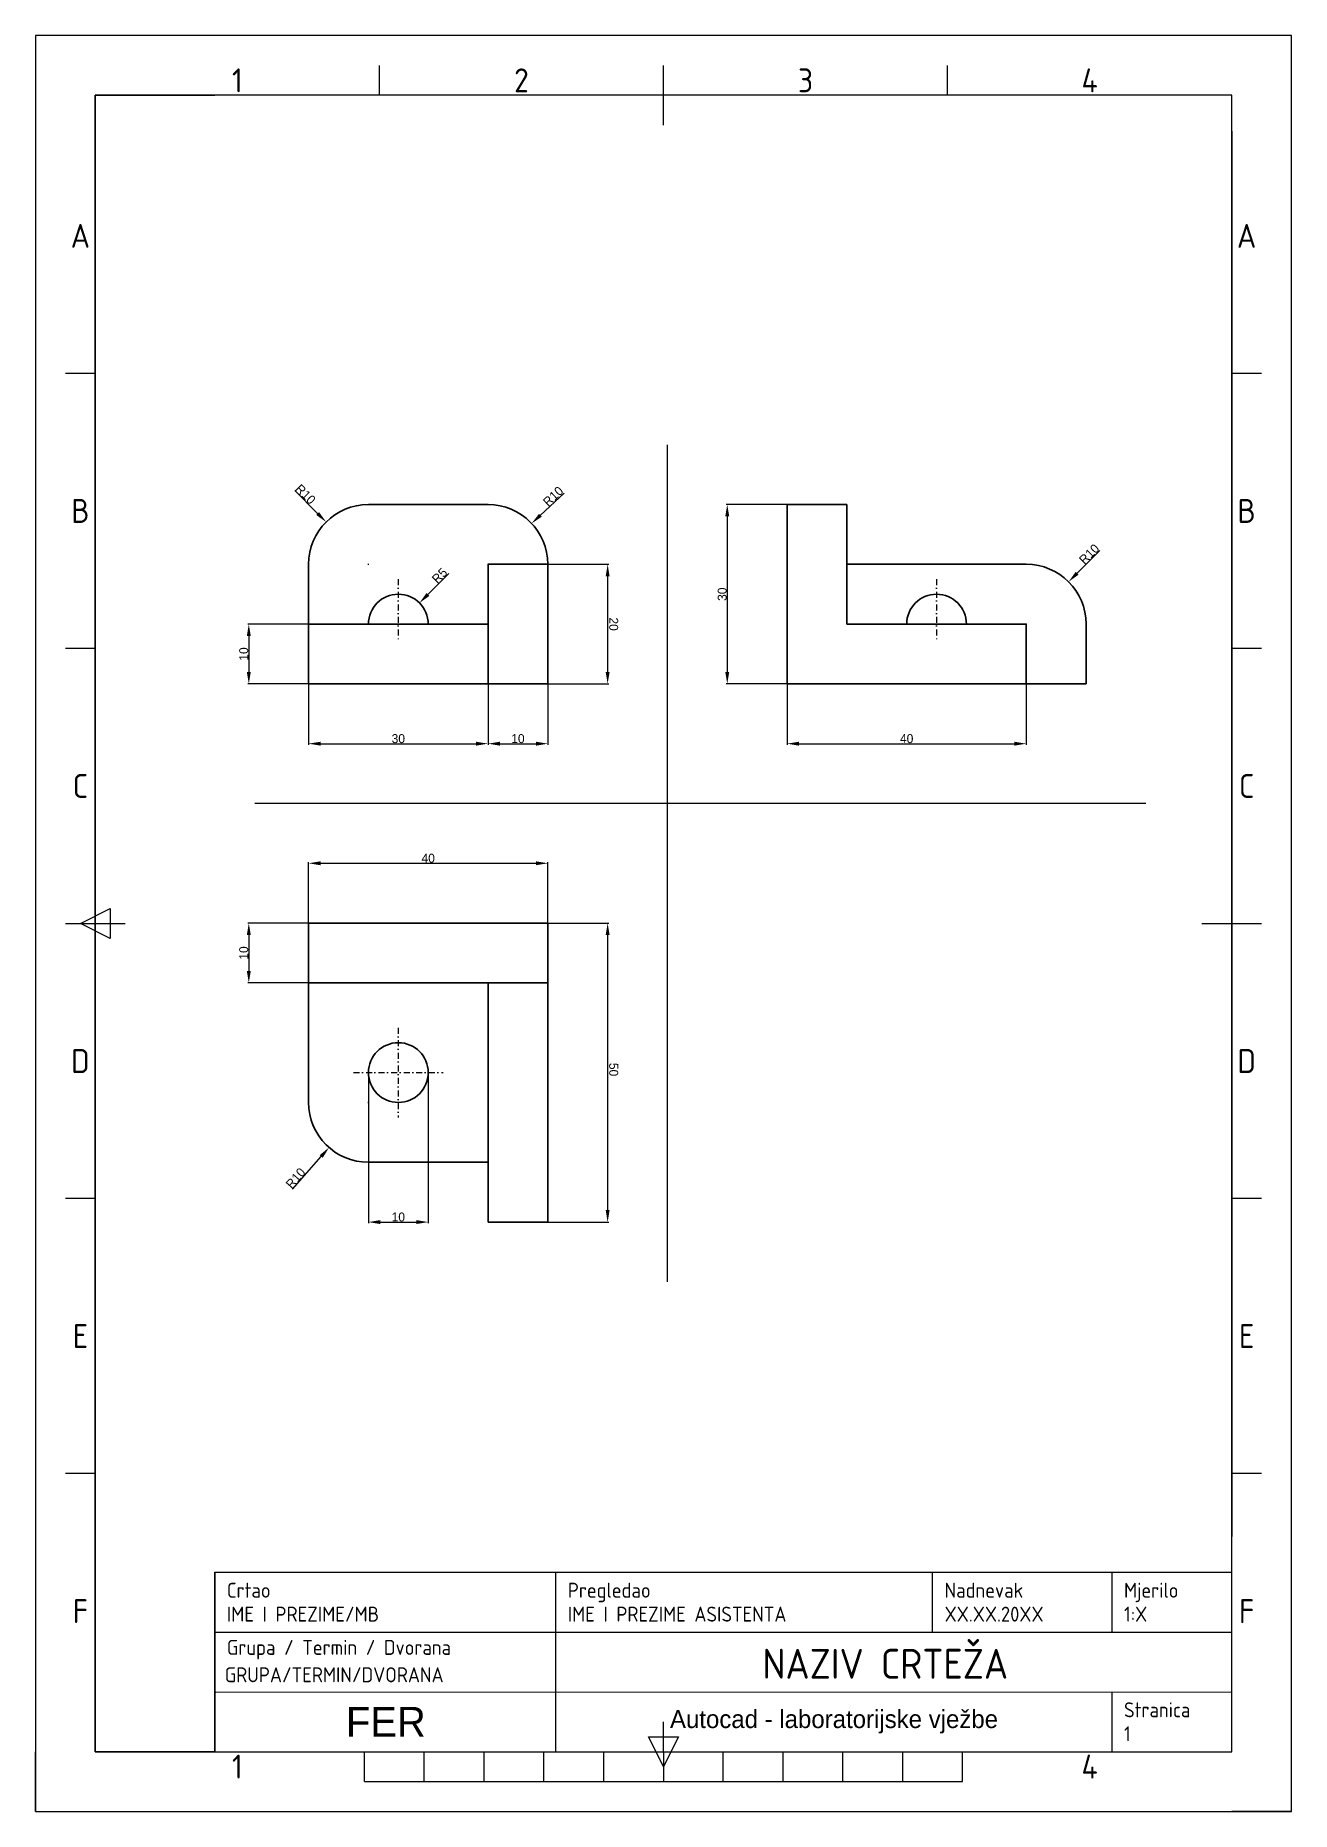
# Paper-space layout 'TNB' of a CAD drawing. Header units: inches, sheet in millimetres. Extents: x 0 to 210, y 0 to 297.
# The model-space entities are those that its viewports show. They can reach past a viewport. Long polylines and large blocks are cut down to what shows.
import ezdxf
from ezdxf.enums import TextEntityAlignment as Align

# ---------------------------------------------------------------- set-up
doc = ezdxf.new("R2010")
doc.units = ezdxf.units.IN
doc.header["$MEASUREMENT"] = 0
doc.linetypes.add('DASHDOTX2', pattern=[2, 1, -0.5, 0, -0.5])
for name, color, linetype, lineweight in [('FRAME 050', 7, 'Continuous', 0), ('FRAME 070', 7, 'Continuous', 0), ('FRAME 200', 8, 'Continuous', 0), ('kote', 18, 'Continuous', 15), ('pom crta', 90, 'Continuous', 15), ('simetrala', 10, 'DASHDOTX2', 15), ('TEKST SASTAVNICE', 7, 'Continuous', 0), ('vidljivi bridovi', 18, 'Continuous', 30), ('Viewport', 7, 'Continuous', 0)]:
    doc.layers.add(name, color=color, linetype=linetype, lineweight=lineweight)
doc.styles.add('ISO Proportional', font='')
doc.styles.get('ISO Proportional').set_extended_font_data('isocp.shx')
doc.dimstyles.get("Standard").update_dxf_attribs({"dimtxt": 1.5, "dimasz": 2, "dimexe": 0.18, "dimexo": 0.0625, "dimgap": 0.09, "dimtad": 1, "dimdec": 0, "dimzin": 0, "dimdsep": 46, "dimtxsty": 'Standard', "dimcen": 0.09, "dimadec": 0, "dimazin": 0, "dimtfac": 1, "dimtdec": 0, "dimtofl": 0, "dimtmove": 0, "dimatfit": 3, "dimfxl": 1, "dimtolj": 1, "dimtzin": 0, "dimarcsym": 0})

# ---------------------------------------------------------------- blocks, each defined once
blk = doc.blocks.new('ISO_A4_FER_AutoCAD[1].dwg')
at = {"layer": 'FRAME 050'}
for p, q in [((57.5, 287), (57.5, 292)), ((105, 282), (105, 292)), ((152.5, 287), (152.5, 292)), ((10, 240.5), (5, 240.5)), ((205, 240.5), (200, 240.5)), ((10, 194.5), (5, 194.5)), ((205, 194.5), (200, 194.5)), ((7.5, 148.5), (12.5, 151)), ((12.5, 151), (12.5, 146)), ((5, 148.5), (15, 148.5)), ((12.5, 146), (7.5, 148.5)), ((195, 148.5), (205, 148.5)), ((10, 102.5), (5, 102.5)), ((205, 102.5), (200, 102.5)), ((10, 56.5), (5, 56.5)), ((205, 56.5), (200, 56.5)), ((105, 10), (105, 15)), ((105, 7.5), (102.5, 12.5)), ((102.5, 12.5), (107.5, 12.5)), ((107.5, 12.5), (105, 7.5)), ((55, 5), (55, 10)), ((65, 5), (65, 10)), ((75, 5), (75, 10)), ((85, 5), (85, 10)), ((95, 5), (95, 10)), ((105, 10), (105, 5)), ((115, 5), (115, 10)), ((125, 5), (125, 10)), ((135, 5), (135, 10)), ((145, 5), (145, 10)), ((155, 5), (155, 10)), ((55, 5), (155, 5))]:
    blk.add_line(p, q, dxfattribs=at)
at = {"layer": 'FRAME 070'}
for p, q in [((10, 287), (10, 10)), ((200, 287), (10, 287)), ((200, 10), (200, 287)), ((30, 40), (200, 40)), ((30, 10), (30, 40)), ((87, 30), (87, 40)), ((150, 30), (150, 40)), ((180, 30), (180, 40)), ((30, 30), (200, 30)), ((87.01, 10.02), (87.02, 30)), ((30.13, 19.97), (200, 20)), ((180, 10), (180, 20)), ((10, 10), (200, 10))]:
    blk.add_line(p, q, dxfattribs=at)
at = {"layer": 'FRAME 200'}
for p, q in [((0, 297), (0, 287)), ((10, 297), (0, 297)), ((210, 297), (200, 297)), ((210, 287), (210, 297)), ((0, 0), (0, 10)), ((210, 0), (210, 10)), ((0, 0), (10, 0)), ((210, 0), (200, 0))]:
    blk.add_line(p, q, dxfattribs=at)
at = {"layer": 'Viewport'}
for p, q in [((10, 287), (30, 287)), ((10, 10), (10, 287)), ((200, 281), (200, 46)), ((30, 40), (30, 10)), ((30, 10), (10, 10))]:
    blk.add_line(p, q, dxfattribs=at)
at = {"layer": 'FRAME 050', "style": 'ISO Proportional'}
for s, p in [('1', (33.75, 289.5)), ('2', (81.25, 289.5)), ('3', (128.75, 289.5)), ('4', (176.25, 289.5)), ('A', (7.5, 263.5)), ('A', (202.5, 263.5)), ('B', (7.5, 217.5)), ('B', (202.5, 217.5)), ('C', (7.5, 171.5)), ('C', (202.5, 171.5)), ('D', (7.5, 125.5)), ('D', (202.5, 125.5)), ('E', (7.5, 79.5)), ('E', (202.5, 79.5)), ('F', (7.5, 33.5)), ('F', (202.5, 33.5)), ('1', (33.75, 7.5)), ('4', (176.25, 7.5))]:
    blk.add_text(s, height=4, dxfattribs=at).set_placement(p, align=Align.MIDDLE_CENTER)
at = {"layer": 'FRAME 070', "linetype": 'Continuous', "lineweight": 0, "attachment_point": 5}
for s, insert, char_height, width in [('FER', (58.57, 14.99), 5, 56.8833), ('Autocad - laboratorijske vježbe', (133.51, 15), 3, 92.9897)]:
    blk.add_mtext(s, dxfattribs=dict(at, insert=insert, char_height=char_height, width=width))
at = {"layer": 'TEKST SASTAVNICE', "linetype": 'Continuous', "lineweight": 0, "char_height": 2.5, "attachment_point": 1, "style": 'ISO Proportional'}
for s, insert, width in [('Crtao', (32, 38.25), 9.5238), ('Pregledao', (89, 38.25), 17.619), ('Nadnevak', (152, 38.25), 17.0238), ('Mjerilo', (182, 38.25), 11.1905), ('Stranica', (182, 18.25), 14.6429)]:
    blk.add_mtext(s, dxfattribs=dict(at, insert=insert, width=width))
at = {"layer": 'TEKST SASTAVNICE', "linetype": 'Continuous', "lineweight": 0, "insert": (32, 28.69), "char_height": 2.5, "width": 52.2994, "attachment_point": 1}
blk.add_mtext('{\\Fisocp|c238;Grupa / Termin / Dvorana}', dxfattribs=at)
at = {"layer": 'TEKST SASTAVNICE', "style": 'ISO Proportional'}
for tag, p in [('IME_I_PREZIME/MB', (32, 33)), ('IME_I_PREZIME_ASISTENTA', (89, 33)), ('NADNEVAK', (152, 33)), ('MJERILO', (182, 33)), ('GRUPA/TERMIN/DVORANA', (31.64, 22.86)), ('STR_BR', (182, 13))]:
    blk.add_attdef(tag, text='', height=2.5, dxfattribs=at).set_placement(p, align=Align.MIDDLE_LEFT)
blk.add_attdef('NAZIV_CRTEZA', text='', height=5, dxfattribs=at).set_placement((142.08, 24.7), align=Align.MIDDLE_CENTER)
blk = doc.blocks.new('*D28')
at = {"layer": 'Defpoints', "color": 0, "transparency": 16777216}
for p in [(35, 50), (-5, 40), (35, 40)]:
    blk.add_point(p, dxfattribs=at)
at = {"layer": 'kote', "color": 0, "lineweight": -2, "transparency": 16777216}
for p, q in [((-5, 40.06), (-5, 50.18)), ((-3, 50), (33, 50)), ((35, 40.06), (35, 50.18))]:
    blk.add_line(p, q, dxfattribs=at)
at = {"layer": 'kote', "color": 0, "transparency": 16777216}
for points in [[(-3, 50.33), (-3, 49.67), (-5, 50)], [(33, 50.33), (33, 49.67), (35, 50)]]:
    blk.add_solid(points, dxfattribs=at)
at = {"layer": 'kote', "color": 0, "transparency": 16777216, "insert": (15, 50.84), "char_height": 1.5, "attachment_point": 5}
blk.add_mtext('\\A1;40', dxfattribs=at)
blk = doc.blocks.new('*D30')
at = {"layer": 'Defpoints', "color": 0, "transparency": 16777216}
for p in [(5, 15), (15, 15), (15, -10)]:
    blk.add_point(p, dxfattribs=at)
at = {"layer": 'kote', "color": 0, "lineweight": -2, "transparency": 16777216}
for p, q in [((5, 14.94), (5, -10.18)), ((15, 14.94), (15, -10.18)), ((7, -10), (13, -10))]:
    blk.add_line(p, q, dxfattribs=at)
at = {"layer": 'kote', "color": 0, "transparency": 16777216}
for points in [[(7, -9.67), (7, -10.33), (5, -10)], [(13, -9.67), (13, -10.33), (15, -10)]]:
    blk.add_solid(points, dxfattribs=at)
at = {"layer": 'kote', "color": 0, "transparency": 16777216, "insert": (10, -9.16), "char_height": 1.5, "attachment_point": 5}
blk.add_mtext('\\A1;10', dxfattribs=at)
blk = doc.blocks.new('*D32')
at = {"layer": 'Defpoints', "color": 0, "transparency": 16777216}
for p in [(5, 10), (-1.58, 2.47)]:
    blk.add_point(p, dxfattribs=at)
at = {"layer": 'kote', "color": 0, "lineweight": -2, "transparency": 16777216}
for p, q in [((4.91, 10), (5.09, 10)), ((5, 9.91), (5, 10.09)), ((-7.67, -4.5), (-2.89, 0.96))]:
    blk.add_line(p, q, dxfattribs=at)
at = {"layer": 'kote', "color": 0, "transparency": 16777216}
blk.add_solid([(-3.15, 1.18), (-2.64, 0.74), (-1.58, 2.47)], dxfattribs=at)
at = {"layer": 'kote', "color": 0, "transparency": 16777216, "insert": (-7.17, -2.66), "char_height": 1.5, "attachment_point": 5, "rotation": 48.8618}
blk.add_mtext('\\A1;R10', dxfattribs=at)
blk = doc.blocks.new('*D33')
at = {"layer": 'Defpoints', "color": 0, "transparency": 16777216}
for p in [(25, 80), (35, 80), (35, 70)]:
    blk.add_point(p, dxfattribs=at)
at = {"layer": 'kote', "color": 0, "lineweight": -2, "transparency": 16777216}
for p, q in [((25, 79.94), (25, 69.82)), ((35, 79.94), (35, 69.82)), ((27, 70), (33, 70))]:
    blk.add_line(p, q, dxfattribs=at)
at = {"layer": 'kote', "color": 0, "transparency": 16777216}
for points in [[(27, 70.33), (27, 69.67), (25, 70)], [(33, 70.33), (33, 69.67), (35, 70)]]:
    blk.add_solid(points, dxfattribs=at)
at = {"layer": 'kote', "color": 0, "transparency": 16777216, "insert": (30, 70.84), "char_height": 1.5, "attachment_point": 5}
blk.add_mtext('\\A1;10', dxfattribs=at)
blk = doc.blocks.new('*D34')
at = {"layer": 'Defpoints', "color": 0, "transparency": 16777216}
for p in [(75, 80), (115, 80), (115, 70)]:
    blk.add_point(p, dxfattribs=at)
at = {"layer": 'kote', "color": 0, "lineweight": -2, "transparency": 16777216}
for p, q in [((75, 79.94), (75, 69.82)), ((115, 79.94), (115, 69.82)), ((77, 70), (113, 70))]:
    blk.add_line(p, q, dxfattribs=at)
at = {"layer": 'kote', "color": 0, "transparency": 16777216}
for points in [[(77, 70.33), (77, 69.67), (75, 70)], [(113, 70.33), (113, 69.67), (115, 70)]]:
    blk.add_solid(points, dxfattribs=at)
at = {"layer": 'kote', "color": 0, "transparency": 16777216, "insert": (95, 70.84), "char_height": 1.5, "attachment_point": 5}
blk.add_mtext('\\A1;40', dxfattribs=at)
blk = doc.blocks.new('*D35')
at = {"layer": 'Defpoints', "color": 0, "transparency": 16777216}
for p in [(-5, 40), (-15, 30), (-5, 30)]:
    blk.add_point(p, dxfattribs=at)
at = {"layer": 'kote', "color": 0, "lineweight": -2, "transparency": 16777216}
for p, q in [((-5.06, 40), (-15.18, 40)), ((-15, 38), (-15, 32)), ((-5.06, 30), (-15.18, 30))]:
    blk.add_line(p, q, dxfattribs=at)
at = {"layer": 'kote', "color": 0, "transparency": 16777216}
for points in [[(-15.33, 38), (-14.67, 38), (-15, 40)], [(-15.33, 32), (-14.67, 32), (-15, 30)]]:
    blk.add_solid(points, dxfattribs=at)
at = {"layer": 'kote', "color": 0, "transparency": 16777216, "insert": (-15.84, 35), "char_height": 1.5, "attachment_point": 5, "rotation": 90}
blk.add_mtext('\\A1;10', dxfattribs=at)
blk = doc.blocks.new('*D36')
at = {"layer": 'Defpoints', "color": 0, "transparency": 16777216}
for p in [(35, 40), (35, -10), (45, -10)]:
    blk.add_point(p, dxfattribs=at)
at = {"layer": 'kote', "color": 0, "lineweight": -2, "transparency": 16777216}
for p, q in [((35.06, 40), (45.18, 40)), ((45, 38), (45, -8)), ((35.06, -10), (45.18, -10))]:
    blk.add_line(p, q, dxfattribs=at)
at = {"layer": 'kote', "color": 0, "transparency": 16777216}
for points in [[(44.67, 38), (45.33, 38), (45, 40)], [(44.67, -8), (45.33, -8), (45, -10)]]:
    blk.add_solid(points, dxfattribs=at)
at = {"layer": 'kote', "color": 0, "transparency": 16777216, "insert": (46, 15.5), "char_height": 1.5, "attachment_point": 5, "rotation": 270}
blk.add_mtext('\\A1;50', dxfattribs=at)
blk = doc.blocks.new('*D37')
at = {"layer": 'Defpoints', "color": 0, "transparency": 16777216}
for p in [(-5, 80), (25, 80), (25, 70)]:
    blk.add_point(p, dxfattribs=at)
at = {"layer": 'kote', "color": 0, "lineweight": -2, "transparency": 16777216}
for p, q in [((-5, 79.94), (-5, 69.82)), ((25, 79.94), (25, 69.82)), ((-3, 70), (23, 70))]:
    blk.add_line(p, q, dxfattribs=at)
at = {"layer": 'kote', "color": 0, "transparency": 16777216}
for points in [[(-3, 70.33), (-3, 69.67), (-5, 70)], [(23, 70.33), (23, 69.67), (25, 70)]]:
    blk.add_solid(points, dxfattribs=at)
at = {"layer": 'kote', "color": 0, "transparency": 16777216, "insert": (10, 70.84), "char_height": 1.5, "attachment_point": 5}
blk.add_mtext('\\A1;30', dxfattribs=at)
blk = doc.blocks.new('*D38')
at = {"layer": 'Defpoints', "color": 0, "transparency": 16777216}
for p in [(75, 110), (65, 80), (75, 80)]:
    blk.add_point(p, dxfattribs=at)
at = {"layer": 'kote', "color": 0, "lineweight": -2, "transparency": 16777216}
for p, q in [((74.94, 110), (64.82, 110)), ((65, 108), (65, 82)), ((74.94, 80), (64.82, 80))]:
    blk.add_line(p, q, dxfattribs=at)
at = {"layer": 'kote', "color": 0, "transparency": 16777216}
for points in [[(64.67, 108), (65.33, 108), (65, 110)], [(64.67, 82), (65.33, 82), (65, 80)]]:
    blk.add_solid(points, dxfattribs=at)
at = {"layer": 'kote', "color": 0, "transparency": 16777216, "insert": (64.16, 95), "char_height": 1.5, "attachment_point": 5, "rotation": 90}
blk.add_mtext('\\A1;30', dxfattribs=at)
blk = doc.blocks.new('*D39')
at = {"layer": 'Defpoints', "color": 0, "transparency": 16777216}
for p in [(-2.07, 107.07), (5, 100)]:
    blk.add_point(p, dxfattribs=at)
at = {"layer": 'kote', "color": 0, "lineweight": -2, "transparency": 16777216}
for p, q in [((-7.32, 112.32), (-3.49, 108.49)), ((4.91, 100), (5.09, 100)), ((5, 99.91), (5, 100.09))]:
    blk.add_line(p, q, dxfattribs=at)
at = {"layer": 'kote', "color": 0, "transparency": 16777216}
blk.add_solid([(-3.25, 108.72), (-3.72, 108.25), (-2.07, 107.07)], dxfattribs=at)
at = {"layer": 'kote', "color": 0, "transparency": 16777216, "insert": (-5.52, 111.71), "char_height": 1.5, "attachment_point": 5, "rotation": 315}
blk.add_mtext('\\A1;R10', dxfattribs=at)
blk = doc.blocks.new('*D40')
at = {"layer": 'Defpoints', "color": 0, "transparency": 16777216}
for p in [(32.3, 106.84), (25, 100)]:
    blk.add_point(p, dxfattribs=at)
at = {"layer": 'kote', "color": 0, "lineweight": -2, "transparency": 16777216}
for p, q in [((37.72, 111.92), (33.75, 108.21)), ((24.91, 100), (25.09, 100)), ((25, 99.91), (25, 100.09))]:
    blk.add_line(p, q, dxfattribs=at)
at = {"layer": 'kote', "color": 0, "transparency": 16777216}
blk.add_solid([(33.53, 108.45), (33.98, 107.96), (32.3, 106.84)], dxfattribs=at)
at = {"layer": 'kote', "color": 0, "transparency": 16777216, "insert": (35.89, 111.36), "char_height": 1.5, "attachment_point": 5, "rotation": 43.1524}
blk.add_mtext('\\A1;R10', dxfattribs=at)
blk = doc.blocks.new('*D41')
at = {"layer": 'Defpoints', "color": 0, "transparency": 16777216}
for p in [(122.07, 97.07), (115, 90)]:
    blk.add_point(p, dxfattribs=at)
at = {"layer": 'kote', "color": 0, "lineweight": -2, "transparency": 16777216}
for p, q in [((127.32, 102.32), (123.49, 98.49)), ((114.91, 90), (115.09, 90)), ((115, 89.91), (115, 90.09))]:
    blk.add_line(p, q, dxfattribs=at)
at = {"layer": 'kote', "color": 0, "transparency": 16777216}
blk.add_solid([(123.25, 98.72), (123.72, 98.25), (122.07, 97.07)], dxfattribs=at)
at = {"layer": 'kote', "color": 0, "transparency": 16777216, "insert": (125.52, 101.71), "char_height": 1.5, "attachment_point": 5, "rotation": 45}
blk.add_mtext('\\A1;R10', dxfattribs=at)
blk = doc.blocks.new('*D42')
at = {"layer": 'Defpoints', "color": 0, "transparency": 16777216}
for p in [(13.54, 93.54), (10, 90)]:
    blk.add_point(p, dxfattribs=at)
at = {"layer": 'kote', "color": 0, "lineweight": -2, "transparency": 16777216}
for p, q in [((18.45, 98.45), (14.95, 94.95)), ((9.91, 90), (10.09, 90)), ((10, 89.91), (10, 90.09))]:
    blk.add_line(p, q, dxfattribs=at)
at = {"layer": 'kote', "color": 0, "transparency": 16777216}
blk.add_solid([(14.71, 95.19), (15.19, 94.71), (13.54, 93.54)], dxfattribs=at)
at = {"layer": 'kote', "color": 0, "transparency": 16777216, "insert": (16.91, 98.09), "char_height": 1.5, "attachment_point": 5, "rotation": 45}
blk.add_mtext('\\A1;R5', dxfattribs=at)
blk = doc.blocks.new('*D43')
at = {"layer": 'Defpoints', "color": 0, "transparency": 16777216}
for p in [(35, 100), (35, 80), (45, 80)]:
    blk.add_point(p, dxfattribs=at)
at = {"layer": 'kote', "color": 0, "lineweight": -2, "transparency": 16777216}
for p, q in [((35.06, 100), (45.18, 100)), ((45, 98), (45, 82)), ((35.06, 80), (45.18, 80))]:
    blk.add_line(p, q, dxfattribs=at)
at = {"layer": 'kote', "color": 0, "transparency": 16777216}
for points in [[(44.67, 98), (45.33, 98), (45, 100)], [(44.67, 82), (45.33, 82), (45, 80)]]:
    blk.add_solid(points, dxfattribs=at)
at = {"layer": 'kote', "color": 0, "transparency": 16777216, "insert": (46, 90), "char_height": 1.5, "attachment_point": 5, "rotation": 270}
blk.add_mtext('\\A1;20', dxfattribs=at)
blk = doc.blocks.new('*D44')
at = {"layer": 'Defpoints', "color": 0, "transparency": 16777216}
for p in [(-5, 90), (-15, 80), (-5, 80)]:
    blk.add_point(p, dxfattribs=at)
at = {"layer": 'kote', "color": 0, "lineweight": -2, "transparency": 16777216}
for p, q in [((-5.06, 90), (-15.18, 90)), ((-15, 88), (-15, 82)), ((-5.06, 80), (-15.18, 80))]:
    blk.add_line(p, q, dxfattribs=at)
at = {"layer": 'kote', "color": 0, "transparency": 16777216}
for points in [[(-15.33, 88), (-14.67, 88), (-15, 90)], [(-15.33, 82), (-14.67, 82), (-15, 80)]]:
    blk.add_solid(points, dxfattribs=at)
at = {"layer": 'kote', "color": 0, "transparency": 16777216, "insert": (-15.84, 85), "char_height": 1.5, "attachment_point": 5, "rotation": 90}
blk.add_mtext('\\A1;10', dxfattribs=at)

msp = doc.modelspace()

# ---------------------------------------------------------------- linework, layer by layer
at = {"layer": 'pom crta'}
for p, q in [((55, -20), (55, 120)), ((135, 60), (-14, 60))]:
    msp.add_line(p, q, dxfattribs=at)
at = {"layer": 'simetrala'}
for p, q in [((10, 97.5), (10, 87.5)), ((100, 97.5), (100, 87.5)), ((10, 22.5), (10, 7.5)), ((2.5, 15), (17.5, 15))]:
    msp.add_line(p, q, dxfattribs=at)
at = {"layer": 'vidljivi bridovi'}
for p, q in [((5, 110), (25, 110)), ((85, 110), (75, 110)), ((75, 110), (75, 80)), ((85, 90), (85, 110)), ((-5, 80), (-5, 100)), ((25, 100), (25, 80)), ((25, 100), (35, 100)), ((35, 100), (35, 80)), ((115, 100), (85, 100)), ((10, 95), (10, 95)), ((100, 95), (100, 95)), ((5, 90), (-5, 90)), ((5, 90), (25, 90)), ((25, 90), (5, 90)), ((5, 90), (5, 90)), ((5, 90), (5, 90)), ((15, 90), (15, 90)), ((115, 90), (85, 90)), ((95, 90), (95, 90)), ((105, 90), (105, 90)), ((115, 90), (115, 80)), ((125, 80), (125, 90)), ((35, 80), (-5, 80)), ((75, 80), (125, 80)), ((-5, 10), (-5, 40)), ((-5, 40), (35, 40)), ((35, 40), (35, -10)), ((-5, 30), (35, 30)), ((25, 30), (25, 0)), ((25, 0), (5, 0)), ((25, -10), (25, 0)), ((35, -10), (25, -10))]:
    msp.add_line(p, q, dxfattribs=at)
msp.add_circle((10, 15), 5, dxfattribs=at)
for centre, radius, start, end in [((5, 100), 10, 90, 180), ((25, 100), 10, 0, 90), ((115, 90), 10, 0, 90), ((10, 90), 5, 90, 180), ((10, 90), 5, 0, 90), ((100, 90), 5, 90, 180), ((100, 90), 5, 0, 90), ((5, 10), 10, 180, 270)]:
    msp.add_arc(centre, radius, start, end, dxfattribs=at)

# ---------------------------------------------------------------- dimensions: what is measured, and where the dimension line sits
at = {"layer": 'kote'}
for center, mpoint, picture, middle in [((5, 100), (-2.07, 107.07), '*D39', (-5.52, 111.71)), ((25, 100), (32.3, 106.84), '*D40', (35.89, 111.36)), ((115, 90), (122.07, 97.07), '*D41', (125.52, 101.71))]:
    dim = msp.add_radius_dim(center=center, mpoint=mpoint, dimstyle='Standard', dxfattribs=at)
    dim.commit()
    dim.dimension.update_dxf_attribs({"geometry": picture, "text_midpoint": middle})
for base, p1, p2, picture, middle in [((65, 80), (75, 110), (75, 80), '*D38', (64.16, 95)), ((-15, 80), (-5, 90), (-5, 80), '*D44', (-15.84, 85)), ((-15, 30), (-5, 40), (-5, 30), '*D35', (-15.84, 35))]:
    dim = msp.add_linear_dim(base=base, p1=p1, p2=p2, angle=90, dimstyle='Standard', dxfattribs=at)
    dim.commit()
    dim.dimension.update_dxf_attribs({"geometry": picture, "text_midpoint": middle})
for center, mpoint, picture, middle in [((10, 90), (13.54, 93.54), '*D42', (17.5, 97.5)), ((5, 10), (-1.58, 2.47), '*D32', (-6.54, -3.21))]:
    dim = msp.add_radius_dim(center=center, mpoint=mpoint, dimstyle='Standard', dxfattribs=at)
    dim.commit()
    dim.dimension.update_dxf_attribs({"geometry": picture, "text_midpoint": middle, "dimtype": 164})
for base, p1, p2, override, picture, middle in [((45, 80), (35, 100), (35, 80), {"dimtmove": 2}, '*D43', (46, 90)), ((45, -10), (35, 40), (35, -10), {"dimtad": 0, "dimtmove": 2}, '*D36', (46, 15.5))]:
    dim = msp.add_linear_dim(base=base, p1=p1, p2=p2, angle=90, dimstyle='Standard', override=override, dxfattribs=at)
    dim.commit()
    dim.dimension.update_dxf_attribs({"geometry": picture, "text_midpoint": middle, "dimtype": 160, "text_rotation": 270})
for base, p1, p2, picture, middle in [((25, 70), (-5, 80), (25, 80), '*D37', (10, 70.84)), ((35, 70), (25, 80), (35, 80), '*D33', (30, 70.84)), ((115, 70), (75, 80), (115, 80), '*D34', (95, 70.84)), ((15, -10), (5, 15), (15, 15), '*D30', (10, -9.16))]:
    dim = msp.add_linear_dim(base=base, p1=p1, p2=p2, dimstyle='Standard', dxfattribs=at)
    dim.commit()
    dim.dimension.update_dxf_attribs({"geometry": picture, "text_midpoint": middle})
dim = msp.add_linear_dim(base=(35, 50), p1=(-5, 40), p2=(35, 40), dimstyle='Standard', dxfattribs=at)
dim.commit()
dim.dimension.update_dxf_attribs({"geometry": '*D28', "text_midpoint": (15, 50), "dimtype": 160})

psp = doc.layouts.new('TNB')

# ---------------------------------------------------------------- block references
at = {"layer": 'kote'}
psp.add_blockref('ISO_A4_FER_AutoCAD[1].dwg', (0, 0), dxfattribs=at).add_auto_attribs({'IME_I_PREZIME/MB': 'IME I PREZIME/MB', 'IME_I_PREZIME_ASISTENTA': 'IME I PREZIME ASISTENTA', 'NADNEVAK': 'XX.XX.20XX', 'NAZIV_CRTEZA': 'NAZIV CRTEŽA', 'MJERILO': '1:X', 'STR_BR': '1', 'GRUPA/TERMIN/DVORANA': 'GRUPA/TERMIN/DVORANA'})

# ---------------------------------------------------------------- viewports
psp.add_viewport(center=(105, 148.5), size=(210, 297), view_center_point=(54.34, 39.93), view_height=297, dxfattribs=at)

doc.saveas('drawing.dxf')
